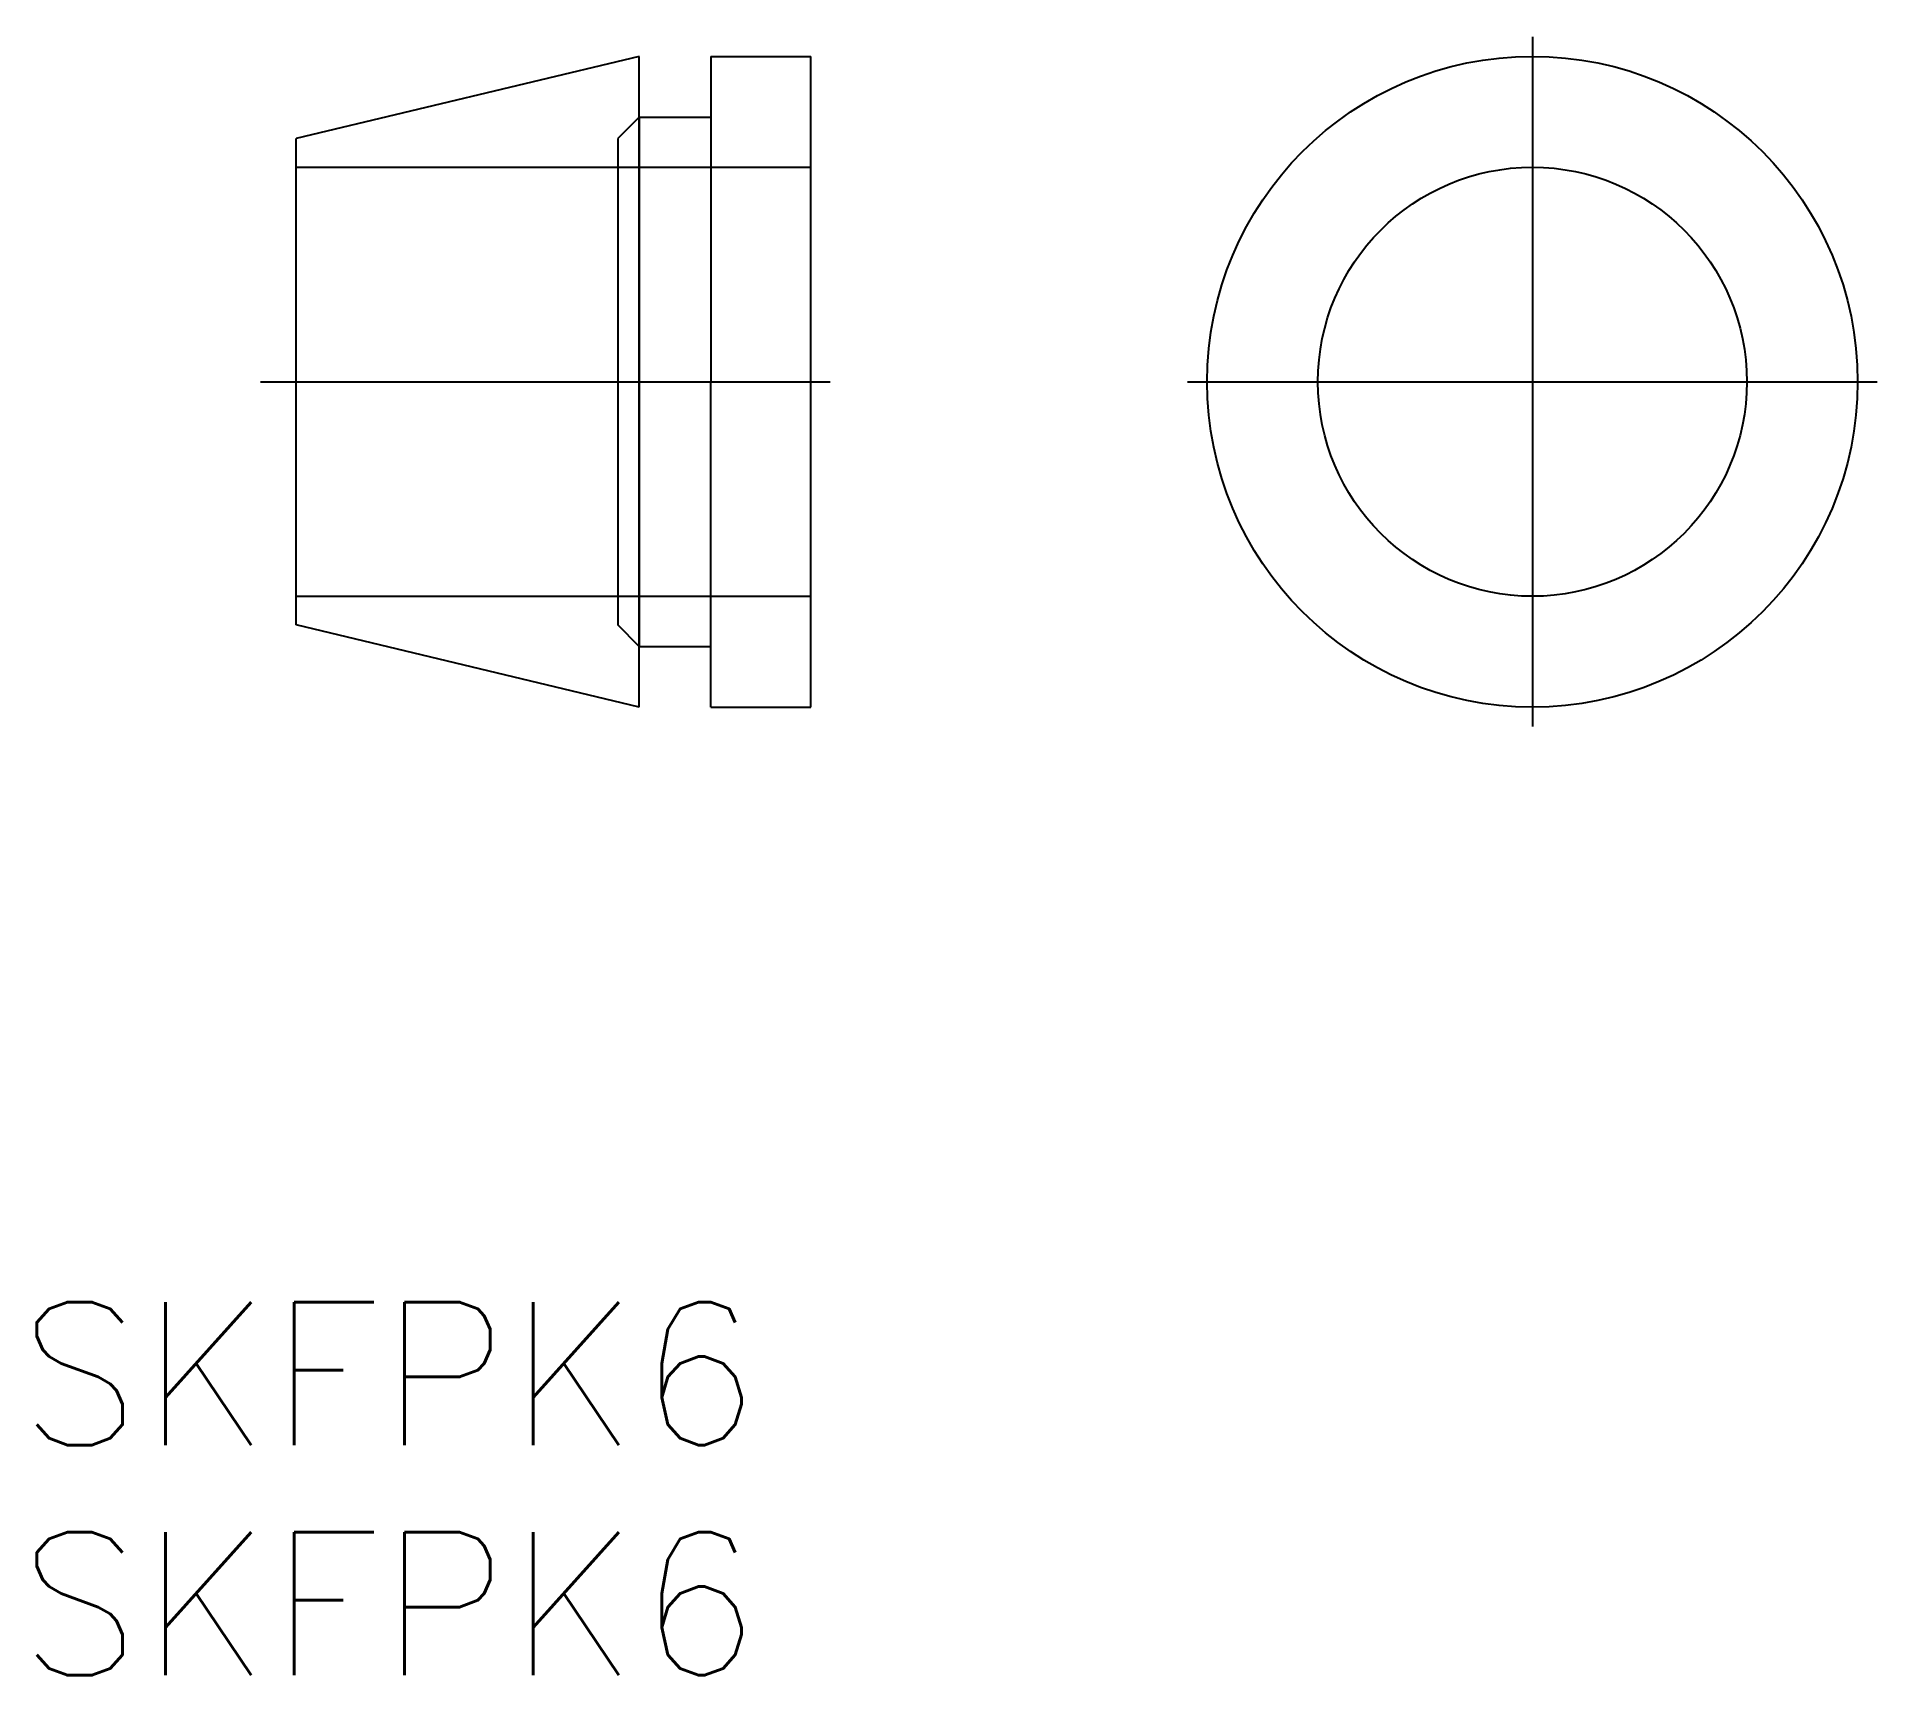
# Model space of a CAD drawing. Extents: x 0.2 to 25.9, y -13.2 to 9.7.
import ezdxf

# ---------------------------------------------------------------- set-up
doc = ezdxf.new("R2010")
doc.units = 0
doc.linetypes.add('CENTER', pattern=[50.8, 31.75, -6.35, 6.35, -6.35])
doc.linetypes.add('DASHED', pattern=[19.05, 12.7, -6.35])
doc.layers.get('0').update_dxf_attribs({"linetype": 'CONTINUOUS'})
doc.layers.add('CENTER', color=1, linetype='CENTER')
doc.styles.get("Standard").update_dxf_attribs({"font": 'txt.shx', "bigfont": '@extfont2.shx'})

msp = doc.modelspace()

# ---------------------------------------------------------------- linework, layer by layer
at = {"color": 7, "linetype": 'CONTINUOUS'}
for p, q in [((8.625, 9.45), (3.825, 8.3)), ((8.625, 0.35), (8.625, 9.45)), ((9.625, 9.45), (9.625, 4.9)), ((9.625, 9.45), (11.025, 9.45)), ((11.025, 0.35), (11.025, 9.45)), ((8.625, 8.6), (8.625, 1.2)), ((8.625, 8.6), (9.625, 8.6)), ((3.825, 1.5), (3.825, 8.3)), ((9.625, 0.35), (9.625, 4.9)), ((8.625, 0.35), (3.825, 1.5)), ((8.625, 1.2), (9.625, 1.2)), ((9.625, 0.35), (11.025, 0.35))]:
    msp.add_line(p, q, dxfattribs=at)
at = {"color": 3, "linetype": 'DASHED'}
for p, q in [((8.625, 8.6), (8.325, 8.3)), ((8.325, 8.3), (8.325, 1.5)), ((3.825, 7.9), (8.625, 7.9)), ((8.325, 7.9), (11.025, 7.9)), ((8.325, 4.9), (8.325, 1.5)), ((3.825, 1.9), (8.625, 1.9)), ((8.325, 1.9), (11.025, 1.9)), ((8.625, 1.2), (8.325, 1.5))]:
    msp.add_line(p, q, dxfattribs=at)
at = {"color": 7, "linetype": 'CONTINUOUS'}
for radius in [4.55, 3]:
    msp.add_circle((21.12, 4.9), radius, dxfattribs=at)
at = {"layer": 'CENTER', "color": 1, "linetype": 'CENTER'}
for p, q in [((21.12, 9.723), (21.12, 0.077)), ((3.329, 4.9), (11.297, 4.9)), ((16.297, 4.9), (25.944, 4.9))]:
    msp.add_line(p, q, dxfattribs=at)

# ---------------------------------------------------------------- texts
at = {"color": 7, "linetype": 'CONTINUOUS'}
for p in [(-0.06, -9.969), (-0.06, -13.187)]:
    msp.add_text('SKFPK6', height=2, dxfattribs=at).set_placement(p)

doc.saveas('drawing.dxf')
